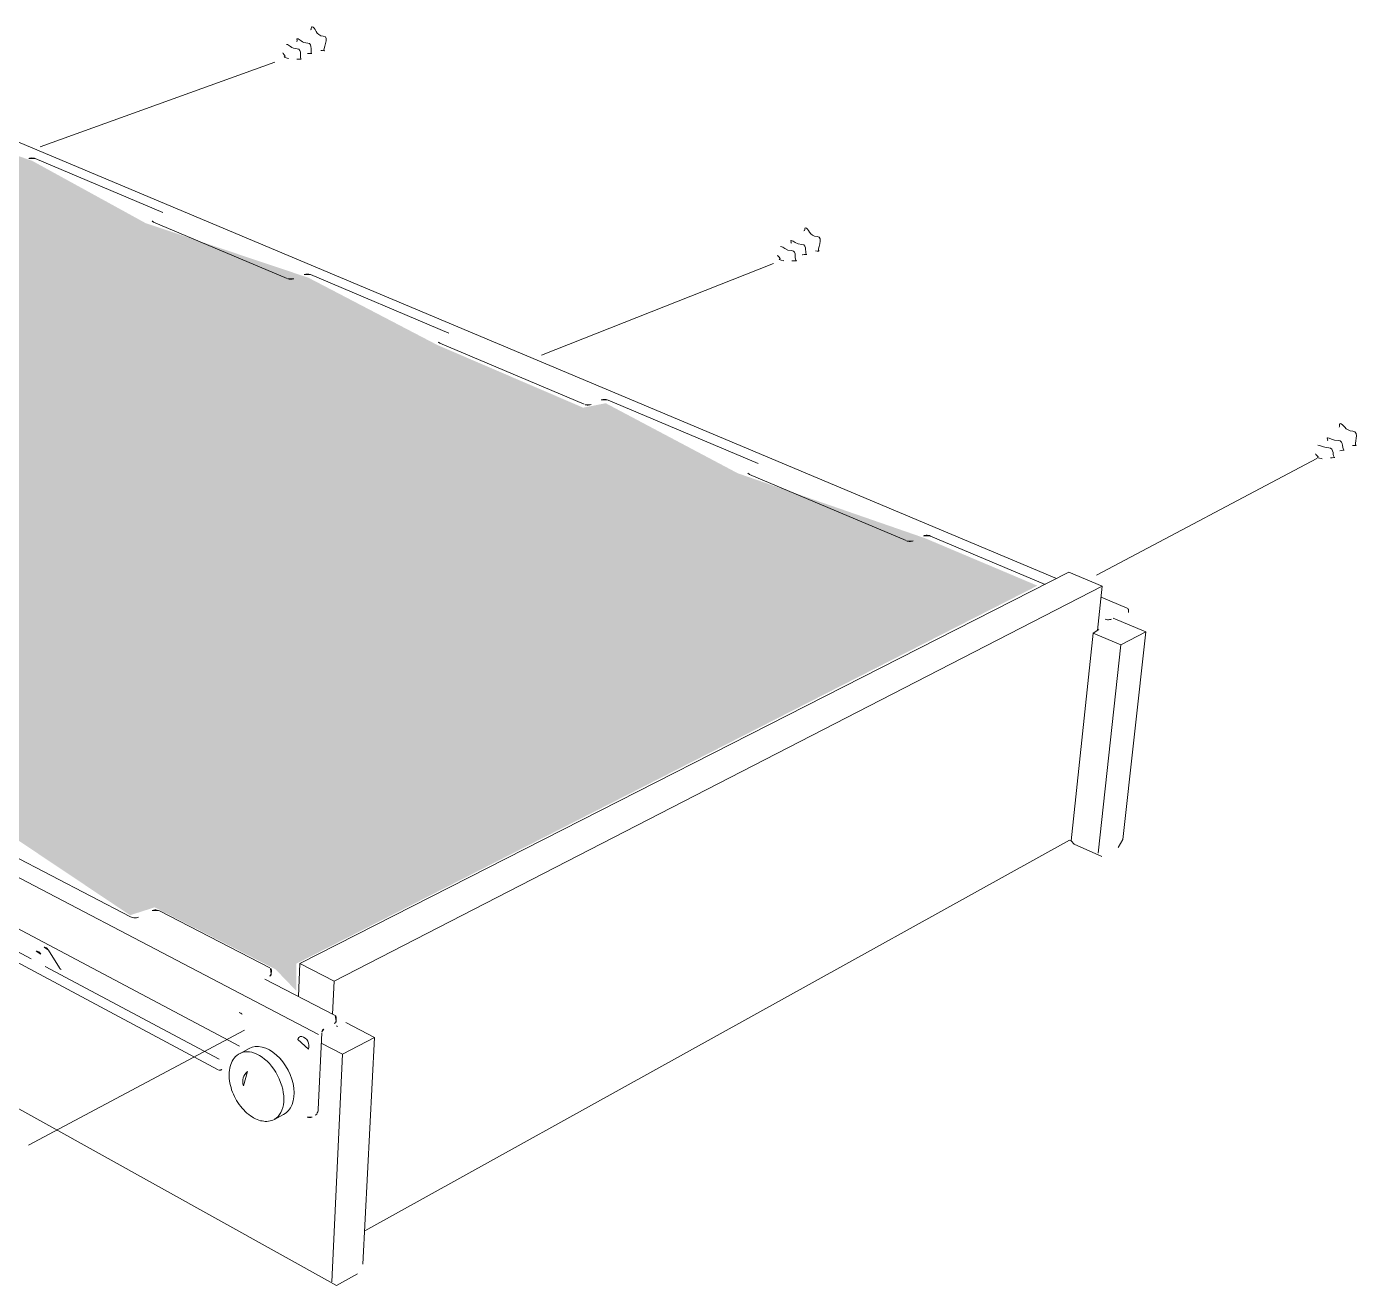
# Model space of a CAD drawing. Header units: metres. Extents: x -30.9 to 24.7, y -10.3 to 6.8.
# Drawn here: x -8.506 to -7.488, y -8.528 to -7.567 of the extents above; entities that cross this region are included whole.
import ezdxf

# ---------------------------------------------------------------- set-up
doc = ezdxf.new("R2010")
doc.units = ezdxf.units.M
doc.header["$MEASUREMENT"] = 0
doc.layers.add('PDF_Working_Num_Penna__1_Num_Penna__1', color=7, linetype='Continuous', lineweight=18, true_color=0xd1d2d4)
doc.layers.add('PDF_Working_Num_Penna__255_Num_Penna__255', color=255, linetype='Continuous', lineweight=18)
doc.layers.add('PDF_Working_Num_Penna__7_Num_Penna__7', color=7, linetype='Continuous', lineweight=18)

msp = doc.modelspace()

# ---------------------------------------------------------------- hatches: boundary and pattern name
at = {"layer": 'PDF_Working_Num_Penna__1_Num_Penna__1', "linetype": 'Continuous', "lineweight": 18, "true_color": 0xd1d2d4}
msp.add_hatch(color=254, dxfattribs=at).paths.add_polyline_path([(-9.2413, -7.8058), (-9.1897, -7.8327), (-9.1156, -7.8862), (-9.0944, -7.8823), (-8.9907, -7.9364), (-8.9016, -7.9973), (-8.8847, -7.9916), (-8.7728, -8.0499), (-8.6764, -8.1151), (-8.6573, -8.11), (-8.5345, -8.174), (-8.4273, -8.2457), (-8.4085, -8.2397), (-8.3162, -8.287), (-8.3003, -8.3035), (-8.3003, -8.2827), (-7.7343, -7.9941), (-7.82, -7.9579), (-7.9631, -7.9083), (-8.064, -7.8548), (-8.0812, -7.8582), (-8.1925, -7.8104), (-8.291, -7.759), (-8.4154, -7.7173), (-8.5021, -7.6697), (-8.6187, -7.6296), (-8.6615, -7.6024)])

# ---------------------------------------------------------------- linework, layer by layer
at = {"layer": 'PDF_Working_Num_Penna__255_Num_Penna__255', "color": 255, "linetype": 'Continuous', "lineweight": 18, "flags": 128}
msp.add_lwpolyline([(-8.3398, -8.3335), (-8.5049, -8.4212)], dxfattribs=at)
at = {"layer": 'PDF_Working_Num_Penna__7_Num_Penna__7', "color": 7, "linetype": 'Continuous', "lineweight": 18, "flags": 128}
for points in [[(-7.7197, -7.9886), (-8.6539, -7.5961)], [(-8.3168, -7.5945), (-8.496, -7.6591)], [(-8.4022, -7.7091), (-8.4997, -7.668)], [(-8.3073, -7.7596), (-8.4093, -7.7165)], [(-7.9358, -7.748), (-8.113, -7.818)], [(-8.1838, -7.8012), (-8.2894, -7.7566)], [(-8.0804, -7.8556), (-8.1907, -7.809)], [(-8.2834, -8.3368), (-9.2758, -7.8175)], [(-7.9475, -7.9007), (-8.0622, -7.8524)], [(-8.3438, -8.3457), (-9.1755, -7.9046), (-9.2256, -7.8845)], [(-7.5209, -7.8969), (-7.6892, -7.9862)], [(-7.8346, -7.9597), (-7.9542, -7.9091)], [(-9.1909, -7.9192), (-8.3601, -8.3638)], [(-7.7284, -7.9931), (-7.816, -7.9562)], [(-8.2536, -8.5194), (-8.2696, -8.5283), (-9.26, -7.978)], [(-7.7102, -7.9838), (-8.2976, -8.2827), (-8.2987, -8.3077)], [(-7.7102, -7.9838), (-7.6847, -7.9945), (-7.6883, -8.0282)], [(-8.2727, -8.3213), (-8.2715, -8.2961), (-7.6847, -7.9945)], [(-7.6856, -8.003), (-7.6657, -8.0113), (-7.6653, -8.0116), (-7.665, -8.012), (-7.6648, -8.0124), (-7.6646, -8.0131), (-7.6646, -8.0137), (-7.6646, -8.0145)], [(-7.6763, -8.0188), (-7.6515, -8.0293), (-7.669, -8.1878), (-7.6726, -8.194)], [(-7.7086, -8.1889), (-7.6918, -8.0303)], [(-7.6873, -8.0276), (-7.6918, -8.0303), (-7.6705, -8.0393)], [(-7.6705, -8.0393), (-7.6515, -8.0293)], [(-7.6878, -8.1983), (-7.6705, -8.0393)], [(-8.5485, -8.1837), (-8.427, -8.247), (-8.4262, -8.2473), (-8.4253, -8.2475), (-8.4244, -8.2476), (-8.4234, -8.2477), (-8.4225, -8.2476), (-8.4216, -8.2474), (-8.4208, -8.2471)], [(-8.2481, -8.4867), (-7.7097, -8.1883)], [(-7.7097, -8.1883), (-7.7086, -8.1889), (-7.7061, -8.1915), (-7.6851, -8.201)], [(-8.3206, -8.286), (-8.4049, -8.2424)], [(-8.5315, -8.2638), (-8.5029, -8.279)], [(-8.48, -8.2871), (-8.4804, -8.2868), (-8.4809, -8.2863), (-8.4813, -8.2858), (-8.4895, -8.2725)], [(-8.4922, -8.2848), (-8.3592, -8.3557)], [(-8.2715, -8.2961), (-8.2976, -8.2827)], [(-8.3243, -8.2945), (-8.2712, -8.322)], [(-8.2625, -8.3277), (-8.2407, -8.339)], [(-8.3398, -8.3335), (-8.5049, -8.4212)], [(-8.2809, -8.3355), (-8.2836, -8.394), (-8.2837, -8.395), (-8.2839, -8.3959), (-8.2843, -8.3967), (-8.2847, -8.3975), (-8.2853, -8.398), (-8.2859, -8.3985)], [(-8.2651, -8.3518), (-8.2407, -8.339)], [(-8.2407, -8.339), (-8.2494, -8.5122)], [(-8.3102, -8.3979), (-8.3171, -8.4016), (-8.3182, -8.4021), (-8.3193, -8.4025), (-8.3204, -8.4028), (-8.3216, -8.403), (-8.3228, -8.4031), (-8.324, -8.4031), (-8.3252, -8.403), (-8.3264, -8.4028), (-8.3276, -8.4026), (-8.3289, -8.4022), (-8.3302, -8.4018), (-8.3315, -8.4012), (-8.3329, -8.4005), (-8.3341, -8.3997), (-8.3354, -8.3989), (-8.3367, -8.3979), (-8.338, -8.3968), (-8.3393, -8.3956), (-8.3405, -8.3944), (-8.3417, -8.3931), (-8.3428, -8.3917), (-8.3439, -8.3903), (-8.3449, -8.3888), (-8.3459, -8.3872), (-8.3468, -8.3856), (-8.3476, -8.384), (-8.3484, -8.3824), (-8.349, -8.3807), (-8.3497, -8.379), (-8.3502, -8.3773), (-8.3506, -8.3756), (-8.351, -8.3739), (-8.3513, -8.3722), (-8.3515, -8.3705), (-8.3516, -8.3689), (-8.3516, -8.3673), (-8.3515, -8.3657), (-8.3514, -8.3641), (-8.3511, -8.3626), (-8.3508, -8.3611), (-8.3503, -8.3597), (-8.3498, -8.3584), (-8.3492, -8.3571), (-8.3485, -8.3559), (-8.3477, -8.3548), (-8.3467, -8.3537), (-8.3457, -8.3528), (-8.3445, -8.3519), (-8.3433, -8.3512), (-8.3364, -8.3476)], [(-8.2733, -8.5256), (-8.2651, -8.3518), (-8.2813, -8.3433)]]:
    msp.add_lwpolyline(points, dxfattribs=at)
for points in [[(-8.4997, -7.668), (-8.5003, -7.6678), (-8.501, -7.6677), (-8.5018, -7.6676), (-8.5025, -7.6675), (-8.5033, -7.6676), (-8.504, -7.6677), (-8.5046, -7.6679)], [(-8.4093, -7.7165), (-8.4097, -7.7162), (-8.4101, -7.7159), (-8.4103, -7.7157)], [(-8.3022, -7.7597), (-8.3029, -7.7599), (-8.3036, -7.7601), (-8.3044, -7.7601), (-8.3051, -7.7601), (-8.3059, -7.76), (-8.3067, -7.7598)], [(-8.2894, -7.7566), (-8.29, -7.7564), (-8.2908, -7.7563), (-8.2915, -7.7562), (-8.2923, -7.7562), (-8.2931, -7.7562), (-8.2938, -7.7564), (-8.2944, -7.7566)], [(-8.1907, -7.809), (-8.1912, -7.8087), (-8.1916, -7.8084), (-8.1918, -7.8081)], [(-8.0622, -7.8524), (-8.0628, -7.8522), (-8.0636, -7.852), (-8.0645, -7.8519), (-8.0653, -7.8519), (-8.0661, -7.8519), (-8.0668, -7.8521), (-8.0674, -7.8523)], [(-8.0752, -7.8558), (-8.0758, -7.856), (-8.0765, -7.8561), (-8.0773, -7.8562), (-8.0781, -7.8562), (-8.079, -7.8561), (-8.0797, -7.8559)], [(-7.9542, -7.9091), (-7.9548, -7.9088), (-7.9552, -7.9084), (-7.9555, -7.9081)], [(-7.8291, -7.9598), (-7.8297, -7.9601), (-7.8305, -7.9602), (-7.8313, -7.9603), (-7.8322, -7.9603), (-7.833, -7.9601), (-7.8339, -7.96)], [(-7.816, -7.9562), (-7.8167, -7.9559), (-7.8175, -7.9557), (-7.8184, -7.9556), (-7.8193, -7.9556), (-7.8201, -7.9557), (-7.8208, -7.9558), (-7.8214, -7.956)], [(-7.6808, -8.0201), (-7.6817, -8.0199), (-7.6825, -8.0197)], [(-7.6808, -8.0201), (-7.6799, -8.0201), (-7.6791, -8.02), (-7.6783, -8.0198), (-7.6777, -8.0196)], [(-8.4049, -8.2424), (-8.4057, -8.2421), (-8.4065, -8.2418), (-8.4075, -8.2417), (-8.4085, -8.2417), (-8.4094, -8.2418), (-8.4103, -8.242)], [(-8.4895, -8.2725), (-8.49, -8.2718), (-8.4906, -8.2712), (-8.4911, -8.2707), (-8.4918, -8.2704), (-8.4924, -8.2702), (-8.4929, -8.2702)], [(-8.4955, -8.2754), (-8.496, -8.2747), (-8.4965, -8.2741), (-8.4971, -8.2736), (-8.4977, -8.2733), (-8.4983, -8.2731), (-8.4989, -8.2731)], [(-8.3194, -8.2908), (-8.3194, -8.2912), (-8.3197, -8.2916), (-8.3201, -8.292), (-8.3205, -8.2923)], [(-8.3194, -8.2908), (-8.3192, -8.2878), (-8.3193, -8.2873), (-8.3196, -8.2868), (-8.32, -8.2864)], [(-8.344, -8.32), (-8.3435, -8.3202), (-8.343, -8.3204), (-8.3426, -8.3206), (-8.3421, -8.3209), (-8.3417, -8.3212)], [(-8.2699, -8.3269), (-8.27, -8.3273), (-8.2703, -8.3277), (-8.2706, -8.3281), (-8.2711, -8.3284)], [(-8.2699, -8.3269), (-8.2698, -8.3238), (-8.2699, -8.3233), (-8.2701, -8.3228), (-8.2706, -8.3224)], [(-8.2697, -8.3302), (-8.2688, -8.3307)], [(-8.2792, -8.3326), (-8.2797, -8.3329), (-8.2802, -8.3335), (-8.2806, -8.3341), (-8.2808, -8.3348)], [(-8.3119, -8.3557), (-8.3121, -8.3557)], [(-8.3572, -8.3636), (-8.358, -8.3639), (-8.3588, -8.3641), (-8.3595, -8.3641)], [(-8.2883, -8.3998), (-8.2891, -8.4001), (-8.29, -8.4002), (-8.2909, -8.4001), (-8.2919, -8.3999)]]:
    msp.add_lwpolyline(points, close=True, dxfattribs=at)
for points in [[(-8.2911, -8.348, 0.436209), (-8.2962, -8.3382), (-8.2969, -8.3382), (-8.2975, -8.3384), (-8.298, -8.3387), (-8.2985, -8.3392), (-8.2989, -8.3399), (-8.2991, -8.3406)], [(-8.3407, -8.3759, -0.323214), (-8.3376, -8.365)]]:
    msp.add_lwpolyline(points, format="xyb", close=True, dxfattribs=at)
at = {"layer": 'PDF_Working_Num_Penna__7_Num_Penna__7', "color": 7, "linetype": 'Continuous', "lineweight": 18}
for centre, major_axis, ratio, start_param, end_param in [((-8.3303, -8.3764), (-0.013, 0.0252), 0.626151, 3.148837, 6.285521), ((-8.3231, -8.3726), (-0.0131, 0.0252), 0.65541, 3.131777, 6.297237)]:
    msp.add_ellipse(centre, major_axis=major_axis, ratio=ratio, start_param=start_param, end_param=end_param, dxfattribs=at)
for points in [[(-8.2896, -7.5698), (-8.2884, -7.5698), (-8.2892, -7.5674), (-8.2885, -7.5674)], [(-8.2883, -7.5673), (-8.2859, -7.5673), (-8.2854, -7.5745), (-8.2797, -7.5745)], [(-8.3001, -7.5786), (-8.2991, -7.5786), (-8.3003, -7.5765), (-8.2996, -7.5765)], [(-8.2996, -7.5765), (-8.2978, -7.5765), (-8.2961, -7.5799), (-8.2916, -7.5799)], [(-8.2797, -7.5745), (-8.2739, -7.5745), (-8.2811, -7.5858), (-8.2787, -7.5858)], [(-8.3093, -7.5903), (-8.3076, -7.5903), (-8.3113, -7.5872), (-8.3106, -7.5872)], [(-8.3078, -7.5808), (-8.3078, -7.5808), (-8.3078, -7.5808), (-8.3077, -7.5808)], [(-8.3077, -7.5808), (-8.3059, -7.5808), (-8.3041, -7.5842), (-8.2997, -7.5842)], [(-8.2997, -7.5842), (-8.2953, -7.5842), (-8.2983, -7.5922), (-8.2965, -7.5922)], [(-8.2884, -7.5879), (-8.2875, -7.5879), (-8.2933, -7.5878), (-8.2918, -7.5878)], [(-8.2916, -7.5799), (-8.2872, -7.5799), (-8.2902, -7.5879), (-8.2884, -7.5879)], [(-8.2789, -7.5858), (-8.2781, -7.5858), (-8.2827, -7.5854), (-8.2815, -7.5854)], [(-8.3062, -7.5917), (-8.3055, -7.5917), (-8.3111, -7.5903), (-8.3093, -7.5903)], [(-8.2965, -7.5922), (-8.2956, -7.5922), (-8.3014, -7.5921), (-8.2999, -7.5921)], [(-7.9127, -7.7233), (-7.9115, -7.7233), (-7.9124, -7.7209), (-7.9116, -7.7209)], [(-7.9115, -7.7208), (-7.9091, -7.7208), (-7.9082, -7.7275), (-7.9025, -7.7275)], [(-7.9226, -7.7326), (-7.9217, -7.7326), (-7.923, -7.7305), (-7.9223, -7.7305)], [(-7.9223, -7.7305), (-7.9205, -7.7305), (-7.9186, -7.7336), (-7.9141, -7.7336)], [(-7.9025, -7.7275), (-7.8968, -7.7275), (-7.9033, -7.7387), (-7.9009, -7.7387)], [(-7.9303, -7.7353), (-7.9302, -7.7353), (-7.9302, -7.7352), (-7.9302, -7.7352)], [(-7.9302, -7.7352), (-7.9284, -7.7352), (-7.9264, -7.7383), (-7.922, -7.7383)], [(-7.922, -7.7383), (-7.9176, -7.7383), (-7.9202, -7.746), (-7.9184, -7.746)], [(-7.9105, -7.7413), (-7.9096, -7.7413), (-7.9154, -7.7414), (-7.9138, -7.7414)], [(-7.9141, -7.7336), (-7.9097, -7.7336), (-7.9123, -7.7413), (-7.9105, -7.7413)], [(-7.9011, -7.7388), (-7.9003, -7.7388), (-7.905, -7.7384), (-7.9038, -7.7384)], [(-7.9313, -7.7449), (-7.9295, -7.7449), (-7.9334, -7.7418), (-7.9327, -7.7418)], [(-7.928, -7.7461), (-7.9273, -7.7461), (-7.933, -7.7449), (-7.9313, -7.7449)], [(-7.9184, -7.746), (-7.9174, -7.746), (-7.9233, -7.7462), (-7.9217, -7.7462)], [(-7.5039, -7.873), (-7.5028, -7.873), (-7.504, -7.8705), (-7.5032, -7.8705)], [(-7.5031, -7.8703), (-7.5007, -7.8703), (-7.4991, -7.8761), (-7.4934, -7.8761)], [(-7.5129, -7.8833), (-7.5119, -7.8833), (-7.5134, -7.8812), (-7.5128, -7.8812)], [(-7.5128, -7.8812), (-7.511, -7.8812), (-7.5088, -7.8833), (-7.5043, -7.8833)], [(-7.5043, -7.8833), (-7.4999, -7.8833), (-7.5017, -7.8907), (-7.4999, -7.8907)], [(-7.4934, -7.8761), (-7.4876, -7.8761), (-7.4931, -7.8871), (-7.4907, -7.8871)], [(-7.5202, -7.8963), (-7.5185, -7.8963), (-7.5227, -7.8934), (-7.5219, -7.8934)], [(-7.5202, -7.8868), (-7.5201, -7.8868), (-7.5202, -7.8867), (-7.5201, -7.8867)], [(-7.5201, -7.8867), (-7.5183, -7.8867), (-7.5161, -7.8888), (-7.5117, -7.8888)], [(-7.5117, -7.8888), (-7.5073, -7.8888), (-7.509, -7.8962), (-7.5072, -7.8962)], [(-7.4999, -7.8907), (-7.499, -7.8907), (-7.5048, -7.8911), (-7.5032, -7.8911)], [(-7.4908, -7.8871), (-7.49, -7.8871), (-7.4947, -7.8871), (-7.4935, -7.8871)], [(-7.5169, -7.8972), (-7.5162, -7.8972), (-7.5219, -7.8963), (-7.5202, -7.8963)], [(-7.5072, -7.8962), (-7.5063, -7.8962), (-7.5121, -7.8966), (-7.5105, -7.8966)]]:
    msp.add_open_spline(points, degree=3, dxfattribs=at)

doc.saveas('drawing.dxf')
